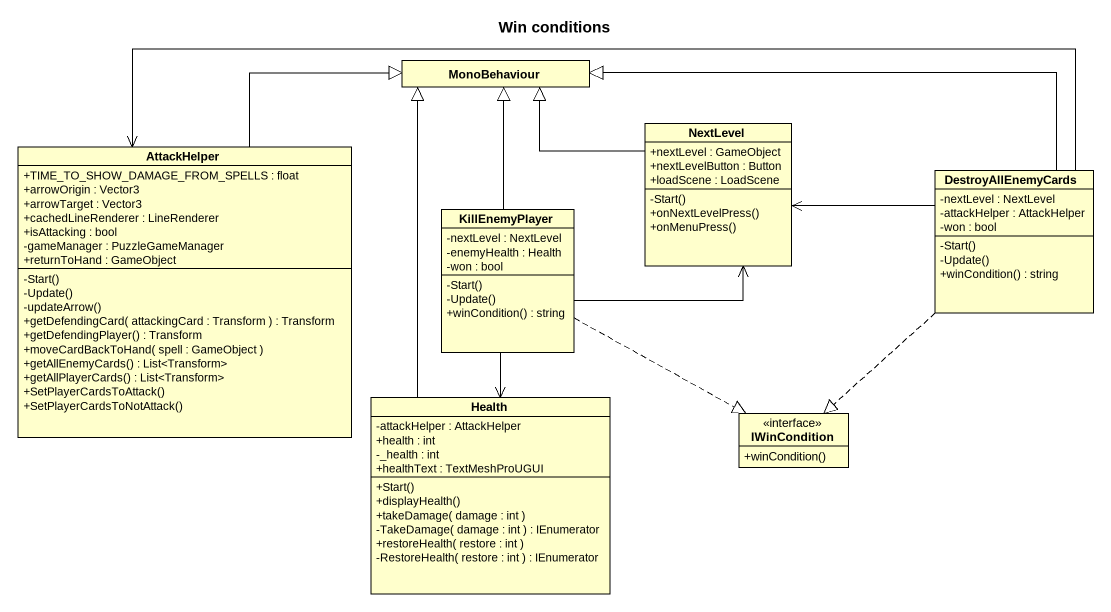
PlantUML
@startuml
title Win conditions
hide circle
hide empty members
skinparam classAttributeIconSize 0
class MonoBehaviour
class NextLevel {
  +nextLevel : GameObject
  +nextLevelButton : Button
  +loadScene : LoadScene
  -Start()
  +onNextLevelPress()
  +onMenuPress()
}
class AttackHelper {
  +TIME_TO_SHOW_DAMAGE_FROM_SPELLS : float
  +arrowOrigin : Vector3
  +arrowTarget : Vector3
  +cachedLineRenderer : LineRenderer
  +isAttacking : bool
  -gameManager : PuzzleGameManager
  +returnToHand : GameObject
  -Start()
  -Update()
  -updateArrow()
  +getDefendingCard( attackingCard : Transform ) : Transform
  +getDefendingPlayer() : Transform
  +moveCardBackToHand( spell : GameObject )
  +getAllEnemyCards() : List<Transform>
  +getAllPlayerCards() : List<Transform>
  +SetPlayerCardsToAttack()
  +SetPlayerCardsToNotAttack()
}
class DestroyAllEnemyCards {
  -nextLevel : NextLevel
  -attackHelper : AttackHelper
  -won : bool
  -Start()
  -Update()
  +winCondition() : string
}
class KillEnemyPlayer {
  -nextLevel : NextLevel
  -enemyHealth : Health
  -won : bool
  -Start()
  -Update()
  +winCondition() : string
}
class Health {
  -attackHelper : AttackHelper
  +health : int
  -_health : int
  +healthText : TextMeshProUGUI
  +Start()
  +displayHealth()
  +takeDamage( damage : int )
  -TakeDamage( damage : int ) : IEnumerator
  +restoreHealth( restore : int )
  -RestoreHealth( restore : int ) : IEnumerator
}
interface IWinCondition {
  +winCondition()
}
NextLevel -left-|> MonoBehaviour
AttackHelper -up-|> MonoBehaviour
DestroyAllEnemyCards -left-|> MonoBehaviour
DestroyAllEnemyCards -left-> NextLevel
DestroyAllEnemyCards -left-> AttackHelper
DestroyAllEnemyCards ..|> IWinCondition
KillEnemyPlayer -up-|> MonoBehaviour
KillEnemyPlayer -right-> NextLevel
KillEnemyPlayer --> Health
KillEnemyPlayer .right.|> IWinCondition
Health -up-|> MonoBehaviour
@enduml
